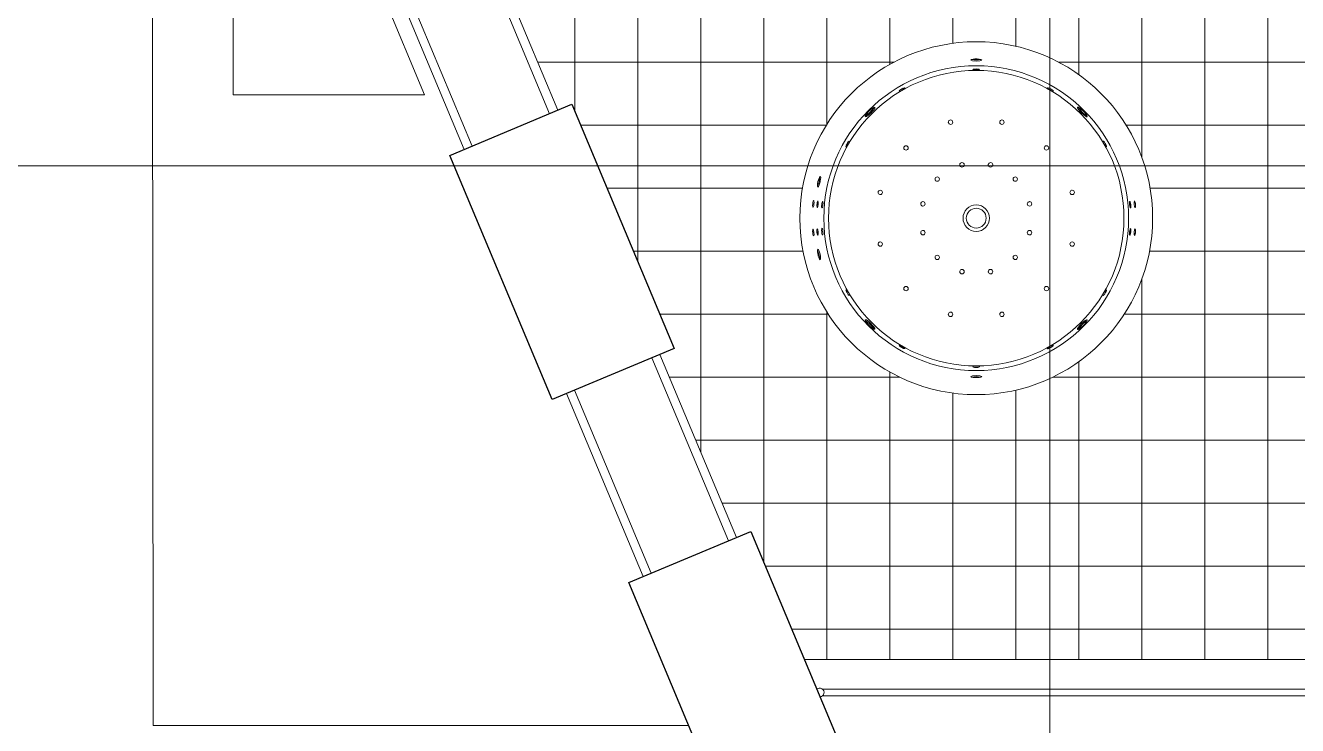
# Model space of a CAD drawing. Header units: millimetres. Extents: x 19901 to 56688, y 13732 to 29551.
# Drawn here: x 37925 to 38502, y 27425 to 27742 of the extents above; entities that cross this region are included whole.
import ezdxf

# ---------------------------------------------------------------- set-up
doc = ezdxf.new("R2010")
doc.units = ezdxf.units.MM
for name, color, linetype, lineweight in [('A-FURN', 9, 'Continuous', 13), ('MURO', 1, 'Continuous', 25), ('pavimentazione esterna', 51, 'Continuous', 15), ('SEZIONI_medie_small_section', 2, 'Continuous', 9), ('vetro', 140, 'Continuous', 15), ('Wall', 7, 'Continuous', 20)]:
    doc.layers.add(name, color=color, linetype=linetype, lineweight=lineweight)

msp = doc.modelspace()

# ---------------------------------------------------------------- hatches: boundary and pattern name
at = {"layer": 'pavimentazione esterna'}
h = msp.add_hatch(dxfattribs=at)
h.set_pattern_fill('ANSI37', color=256, scale=9, angle=135)
h.set_pattern_definition([(180, (55605.046, 493.5), (-2e-15, -28.575), []), (270, (55605.046, 493.5), (28.575, -4e-15), [])])
h.paths.add_polyline_path([(38182.96, 27846.25), (38182.99, 27849.61), (38180.21, 27849.61), (38115.76, 27849.61), (38113.06, 27849.61), (38138.3, 27789.34), (38131.85, 27786.63), (38166.61, 27703.62), (38173.06, 27706.32), (38219.41, 27595.63), (38212.96, 27592.93), (38230.34, 27551.42), (38237.94, 27782.86), (38232.94, 27782.86), (38232.94, 27816.14), (38213.15, 27816.14, -0.704719), (38202.82, 27815.9, -1.202589), (38202.82, 27819.83, -0.704719), (38213.15, 27819.58), (38232.94, 27819.58), (38232.94, 27845.86)])
h.paths.add_polyline_path([(38427.36, 27853.11), (38427.36, 27849.61), (38431.13, 27849.61), (38431.13, 27777.24, 0.399072), (38499.83, 27849.61), (38499.83, 27853.11)])
h.paths.add_polyline_path([(38230.34, 27551.42), (38247.72, 27509.91), (38254.17, 27512.62), (38278.46, 27454.61), (38557.89, 27454.61), (38557.89, 27551.42)])
h.paths.add_polyline_path([(38237.19, 27760.01), (38230.34, 27551.42), (38557.89, 27551.42), (38557.89, 27749.47)])
h.paths.add_polyline_path([(38356.39, 27734.68, -1), (38356.39, 27574.68, -1)], flags=16)
h.paths.add_polyline_path([(38356.39, 27723.77, -1), (38356.39, 27585.58, -1)], flags=0)

# ---------------------------------------------------------------- linework, layer by layer
at = {"layer": 'A-FURN'}
for p, q in [((38426.72, 27660.84), (38426.72, 27660.84)), ((38426.72, 27648.44), (38426.72, 27648.44))]:
    msp.add_line(p, q, dxfattribs=at)
for radius in [80, 69.1, 67, 6, 4.5]:
    msp.add_circle((38356.39, 27654.68), radius, dxfattribs=at)
for points in [[(38356.24, 27726.9), (38356, 27726.92), (38353.93, 27726.78), (38353.89, 27726.37)], [(38353.89, 27726.37), (38353.89, 27725.78), (38358.85, 27725.77), (38358.89, 27726.37)], [(38354.25, 27726.63), (38355.65, 27726.35), (38357.12, 27726.36), (38358.52, 27726.63)], [(38358.89, 27726.37), (38358.8, 27726.83), (38356.54, 27726.93), (38356.24, 27726.9)], [(38356.29, 27722.33), (38356.12, 27722.32), (38354.95, 27722.28), (38354.89, 27722.02)], [(38354.89, 27722.02), (38354.89, 27722.02), (38354.9, 27721.99), (38354.9, 27721.99)], [(38354.9, 27721.99), (38354.9, 27721.99), (38354.91, 27721.96), (38354.91, 27721.96)], [(38354.91, 27721.96), (38354.91, 27721.96), (38354.95, 27721.93), (38354.95, 27721.93)], [(38354.95, 27721.93), (38354.95, 27721.93), (38354.99, 27721.91), (38354.99, 27721.91)], [(38354.99, 27721.91), (38354.99, 27721.91), (38355.05, 27721.89), (38355.05, 27721.89)], [(38355.05, 27721.89), (38355.38, 27721.77), (38355.95, 27721.75), (38356.29, 27721.74)], [(38355.65, 27722.28), (38356.17, 27722.24), (38356.6, 27722.24), (38357.12, 27722.28)], [(38357.88, 27722.02), (38357.85, 27722.29), (38356.45, 27722.34), (38356.29, 27722.33)], [(38356.29, 27721.74), (38356.74, 27721.74), (38357.2, 27721.76), (38357.65, 27721.86)], [(38357.65, 27721.86), (38357.65, 27721.86), (38357.72, 27721.89), (38357.72, 27721.89)], [(38357.72, 27721.89), (38357.72, 27721.89), (38357.78, 27721.91), (38357.78, 27721.91)], [(38357.78, 27721.91), (38357.78, 27721.91), (38357.82, 27721.93), (38357.82, 27721.93)], [(38357.82, 27721.93), (38357.82, 27721.93), (38357.86, 27721.96), (38357.86, 27721.96)], [(38357.86, 27721.96), (38357.86, 27721.96), (38357.88, 27721.99), (38357.88, 27721.99)], [(38357.88, 27721.99), (38357.88, 27721.99), (38357.88, 27722.02), (38357.88, 27722.02)], [(38324.02, 27713.75), (38323.74, 27714.05), (38321.31, 27712.65), (38321.43, 27712.25)], [(38321.43, 27712.25), (38321.63, 27711.95), (38324.17, 27713.41), (38324.02, 27713.75)], [(38321.96, 27712.86), (38322.39, 27713.05), (38322.84, 27713.33), (38323.23, 27713.6)], [(38388.75, 27713.75), (38388.72, 27713.66), (38388.79, 27713.62), (38388.83, 27713.55)], [(38388.77, 27713.77), (38388.77, 27713.77), (38388.75, 27713.75), (38388.75, 27713.75)], [(38388.79, 27713.78), (38388.79, 27713.78), (38388.77, 27713.77), (38388.77, 27713.77)], [(38388.82, 27713.78), (38388.82, 27713.78), (38388.79, 27713.78), (38388.79, 27713.78)], [(38388.88, 27713.79), (38388.88, 27713.79), (38388.82, 27713.78), (38388.82, 27713.78)], [(38388.83, 27713.55), (38389.09, 27713.26), (38389.5, 27713.01), (38389.82, 27712.81)], [(38388.94, 27713.78), (38388.94, 27713.78), (38388.88, 27713.79), (38388.88, 27713.79)], [(38389, 27713.78), (38389, 27713.78), (38388.94, 27713.78), (38388.94, 27713.78)], [(38390.12, 27713.31), (38389.78, 27713.5), (38389.38, 27713.69), (38389, 27713.78)], [(38389.55, 27713.6), (38389.93, 27713.32), (38390.4, 27713.05), (38390.82, 27712.86)], [(38389.82, 27712.81), (38389.91, 27712.75), (38391.22, 27712.02), (38391.35, 27712.25)], [(38391.35, 27712.25), (38391.43, 27712.53), (38390.29, 27713.22), (38390.12, 27713.31)], [(38307.82, 27703.31), (38307.56, 27703.12), (38305.73, 27701.04), (38306.08, 27700.62)], [(38306.08, 27700.62), (38306.44, 27700.25), (38308.61, 27702.36), (38308.72, 27702.52)], [(38306.09, 27701.01), (38306.86, 27701.39), (38307.71, 27702.23), (38308.31, 27702.82)], [(38310.46, 27705), (38310.04, 27705.35), (38308.03, 27703.57), (38307.82, 27703.31)], [(38308.31, 27702.82), (38308.94, 27703.47), (38309.64, 27704.17), (38310.07, 27704.98)], [(38308.72, 27702.52), (38308.9, 27702.66), (38310.79, 27704.63), (38310.46, 27705)], [(38402.31, 27705), (38401.81, 27704.5), (38406.21, 27700.1), (38406.7, 27700.62)], [(38402.47, 27705.04), (38402.42, 27705.05), (38402.34, 27705.05), (38402.31, 27705)], [(38402.55, 27705.04), (38402.55, 27705.04), (38402.47, 27705.04), (38402.47, 27705.04)], [(38402.64, 27705.01), (38402.64, 27705.01), (38402.55, 27705.04), (38402.55, 27705.04)], [(38402.75, 27704.98), (38402.75, 27704.98), (38402.64, 27705.01), (38402.64, 27705.01)], [(38402.71, 27704.98), (38403.31, 27703.82), (38405.52, 27701.6), (38406.69, 27701.01)], [(38402.85, 27704.92), (38402.85, 27704.92), (38402.75, 27704.98), (38402.75, 27704.98)], [(38405.01, 27703.26), (38404.39, 27703.86), (38403.63, 27704.55), (38402.85, 27704.92)], [(38406.7, 27700.62), (38407, 27701.11), (38405.3, 27703), (38405.01, 27703.26)], [(38298.84, 27689.65), (38298.42, 27689.76), (38297.04, 27687.37), (38297.33, 27687.05)], [(38297.33, 27687.05), (38297.67, 27686.9), (38299.12, 27689.43), (38298.84, 27689.65)], [(38413.94, 27689.65), (38413.65, 27689.43), (38415.11, 27686.92), (38415.44, 27687.05)], [(38414.17, 27689.55), (38414.11, 27689.6), (38414.04, 27689.69), (38413.94, 27689.65)], [(38414.9, 27688.6), (38414.73, 27688.89), (38414.45, 27689.33), (38414.17, 27689.55)], [(38297.48, 27687.85), (38297.75, 27688.21), (38298.03, 27688.72), (38298.21, 27689.12)], [(38414.56, 27689.12), (38414.76, 27688.67), (38415, 27688.26), (38415.29, 27687.85)], [(38415.44, 27687.05), (38415.67, 27687.22), (38415, 27688.47), (38414.9, 27688.6)], [(38285.69, 27673.58), (38284.96, 27673.55), (38283.93, 27669.04), (38284.56, 27668.7)], [(38285.09, 27671.28), (38285.22, 27671.85), (38285.37, 27672.69), (38285.34, 27673.28)], [(38285.58, 27671.12), (38285.63, 27671.33), (38286.08, 27673.42), (38285.69, 27673.58)], [(38284.39, 27669.13), (38284.73, 27669.8), (38284.91, 27670.54), (38285.09, 27671.28)], [(38284.56, 27668.7), (38284.99, 27668.67), (38285.53, 27670.9), (38285.58, 27671.12)], [(38338.7, 27671.39), (38338.43, 27671.38), (38338.18, 27671.49), (38337.99, 27671.68)], [(38282.22, 27661.08), (38282.19, 27660.69), (38282.18, 27660.25), (38282.27, 27659.87)], [(38282.2, 27660.44), (38282.28, 27660.9), (38282.34, 27661.45), (38282.33, 27661.91)], [(38282.47, 27662.39), (38282.32, 27661.99), (38282.25, 27661.5), (38282.22, 27661.08)], [(38282.51, 27662.5), (38282.51, 27662.5), (38282.47, 27662.39), (38282.47, 27662.39)], [(38282.54, 27662.55), (38282.54, 27662.55), (38282.51, 27662.5), (38282.51, 27662.5)], [(38282.57, 27662.6), (38282.57, 27662.6), (38282.54, 27662.55), (38282.54, 27662.55)], [(38282.54, 27659.81), (38282.7, 27660.16), (38282.76, 27660.65), (38282.79, 27661.02)], [(38282.61, 27662.63), (38282.61, 27662.63), (38282.57, 27662.6), (38282.57, 27662.6)], [(38282.64, 27662.64), (38282.64, 27662.64), (38282.61, 27662.63), (38282.61, 27662.63)], [(38282.67, 27662.64), (38282.67, 27662.64), (38282.64, 27662.64), (38282.64, 27662.64)], [(38282.69, 27662.63), (38282.69, 27662.63), (38282.67, 27662.64), (38282.67, 27662.64)], [(38282.72, 27662.62), (38282.72, 27662.62), (38282.69, 27662.63), (38282.69, 27662.63)], [(38282.74, 27662.58), (38282.74, 27662.58), (38282.72, 27662.62), (38282.72, 27662.62)], [(38282.76, 27662.54), (38282.76, 27662.54), (38282.74, 27662.58), (38282.74, 27662.58)], [(38282.78, 27662.48), (38282.78, 27662.48), (38282.76, 27662.54), (38282.76, 27662.54)], [(38282.79, 27662.4), (38282.79, 27662.4), (38282.78, 27662.48), (38282.78, 27662.48)], [(38282.79, 27661.02), (38282.83, 27661.45), (38282.88, 27661.98), (38282.79, 27662.4)], [(38284.16, 27660.9), (38284.13, 27660.52), (38284.12, 27660.08), (38284.21, 27659.7)], [(38284.14, 27660.27), (38284.22, 27660.73), (38284.28, 27661.27), (38284.27, 27661.73)], [(38284.6, 27662.48), (38284.32, 27662.47), (38284.15, 27661.06), (38284.16, 27660.9)], [(38284.35, 27659.49), (38284.7, 27659.49), (38284.97, 27662.41), (38284.6, 27662.48)], [(38286.74, 27662.29), (38286.32, 27662.23), (38286.08, 27659.45), (38286.47, 27659.3)], [(38286.28, 27660.09), (38286.37, 27660.59), (38286.4, 27661.03), (38286.4, 27661.55)], [(38286.62, 27659.45), (38286.78, 27659.84), (38286.82, 27660.26), (38286.87, 27660.67)], [(38286.87, 27662.04), (38286.84, 27662.15), (38286.84, 27662.24), (38286.74, 27662.29)], [(38286.87, 27660.67), (38286.9, 27661.1), (38286.95, 27661.61), (38286.87, 27662.04)], [(38425.92, 27662.11), (38425.84, 27661.71), (38425.86, 27661.29), (38425.89, 27660.88)], [(38425.89, 27660.88), (38425.93, 27660.45), (38425.98, 27659.93), (38426.13, 27659.52)], [(38426.04, 27662.29), (38425.97, 27662.27), (38425.95, 27662.18), (38425.92, 27662.11)], [(38426.05, 27662.29), (38426.05, 27662.29), (38426.04, 27662.29), (38426.04, 27662.29)], [(38426.09, 27662.28), (38426.09, 27662.28), (38426.05, 27662.29), (38426.05, 27662.29)], [(38426.11, 27662.26), (38426.11, 27662.26), (38426.09, 27662.28), (38426.09, 27662.28)], [(38426.15, 27662.22), (38426.15, 27662.22), (38426.11, 27662.26), (38426.11, 27662.26)], [(38426.17, 27662.17), (38426.17, 27662.17), (38426.15, 27662.22), (38426.15, 27662.22)], [(38426.21, 27662.11), (38426.21, 27662.11), (38426.17, 27662.17), (38426.17, 27662.17)], [(38426.47, 27660.92), (38426.43, 27661.28), (38426.35, 27661.77), (38426.21, 27662.11)], [(38426.38, 27661.55), (38426.37, 27661.06), (38426.42, 27660.56), (38426.5, 27660.09)], [(38426.45, 27659.59), (38426.52, 27659.99), (38426.52, 27660.52), (38426.47, 27660.92)], [(38428.18, 27662.48), (38427.8, 27662.42), (38428.07, 27659.47), (38428.43, 27659.49)], [(38428.6, 27661.11), (38428.61, 27661.25), (38428.42, 27662.46), (38428.18, 27662.48)], [(38428.43, 27659.49), (38428.71, 27659.56), (38428.63, 27660.94), (38428.6, 27661.11)], [(38428.5, 27661.73), (38428.51, 27661.23), (38428.55, 27660.77), (38428.63, 27660.27)], [(38282.27, 27659.87), (38282.27, 27659.87), (38282.29, 27659.8), (38282.29, 27659.8)], [(38282.29, 27659.8), (38282.29, 27659.8), (38282.32, 27659.74), (38282.32, 27659.74)], [(38282.32, 27659.74), (38282.32, 27659.74), (38282.34, 27659.71), (38282.34, 27659.71)], [(38282.34, 27659.71), (38282.34, 27659.71), (38282.36, 27659.68), (38282.36, 27659.68)], [(38282.36, 27659.68), (38282.36, 27659.68), (38282.39, 27659.65), (38282.39, 27659.65)], [(38282.39, 27659.65), (38282.39, 27659.65), (38282.4, 27659.65), (38282.4, 27659.65)], [(38282.4, 27659.65), (38282.4, 27659.65), (38282.43, 27659.66), (38282.43, 27659.66)], [(38282.43, 27659.66), (38282.43, 27659.66), (38282.46, 27659.68), (38282.46, 27659.68)], [(38282.46, 27659.68), (38282.46, 27659.68), (38282.48, 27659.71), (38282.48, 27659.71)], [(38282.48, 27659.71), (38282.48, 27659.71), (38282.51, 27659.75), (38282.51, 27659.75)], [(38282.51, 27659.75), (38282.51, 27659.75), (38282.54, 27659.81), (38282.54, 27659.81)], [(38284.21, 27659.7), (38284.21, 27659.7), (38284.23, 27659.63), (38284.23, 27659.63)], [(38284.23, 27659.63), (38284.23, 27659.63), (38284.25, 27659.58), (38284.25, 27659.58)], [(38284.25, 27659.58), (38284.25, 27659.58), (38284.28, 27659.53), (38284.28, 27659.53)], [(38284.28, 27659.53), (38284.28, 27659.53), (38284.3, 27659.5), (38284.3, 27659.5)], [(38284.3, 27659.5), (38284.3, 27659.5), (38284.33, 27659.49), (38284.33, 27659.49)], [(38284.33, 27659.49), (38284.33, 27659.49), (38284.35, 27659.49), (38284.35, 27659.49)], [(38286.47, 27659.3), (38286.47, 27659.3), (38286.5, 27659.31), (38286.5, 27659.31)], [(38286.5, 27659.31), (38286.5, 27659.31), (38286.53, 27659.32), (38286.53, 27659.32)], [(38286.53, 27659.32), (38286.53, 27659.32), (38286.55, 27659.35), (38286.55, 27659.35)], [(38286.55, 27659.35), (38286.55, 27659.35), (38286.59, 27659.4), (38286.59, 27659.4)], [(38286.59, 27659.4), (38286.59, 27659.4), (38286.62, 27659.45), (38286.62, 27659.45)], [(38426.13, 27659.52), (38426.15, 27659.45), (38426.21, 27659.31), (38426.3, 27659.3)], [(38426.3, 27659.3), (38426.3, 27659.3), (38426.36, 27659.33), (38426.36, 27659.33)], [(38426.36, 27659.33), (38426.36, 27659.33), (38426.38, 27659.37), (38426.38, 27659.37)], [(38426.38, 27659.37), (38426.38, 27659.37), (38426.41, 27659.42), (38426.41, 27659.42)], [(38426.41, 27659.42), (38426.41, 27659.42), (38426.43, 27659.48), (38426.43, 27659.48)], [(38426.43, 27659.48), (38426.43, 27659.48), (38426.45, 27659.59), (38426.45, 27659.59)], [(38282.26, 27649.44), (38282.17, 27649.03), (38282.2, 27648.51), (38282.23, 27648.1)], [(38282.28, 27649.55), (38282.28, 27649.55), (38282.26, 27649.44), (38282.26, 27649.44)], [(38282.3, 27649.61), (38282.3, 27649.61), (38282.28, 27649.55), (38282.28, 27649.55)], [(38282.33, 27649.66), (38282.33, 27649.66), (38282.3, 27649.61), (38282.3, 27649.61)], [(38282.35, 27649.7), (38282.35, 27649.7), (38282.33, 27649.66), (38282.33, 27649.66)], [(38282.38, 27649.72), (38282.38, 27649.72), (38282.35, 27649.7), (38282.35, 27649.7)], [(38282.4, 27649.72), (38282.4, 27649.72), (38282.38, 27649.72), (38282.38, 27649.72)], [(38282.67, 27646.74), (38283.02, 27646.77), (38282.77, 27649.75), (38282.4, 27649.72)], [(38282.67, 27646.74), (38283.02, 27646.77), (38282.77, 27649.75), (38282.4, 27649.72)], [(38284.35, 27649.89), (38283.95, 27649.8), (38284.19, 27646.95), (38284.6, 27646.9)], [(38284.27, 27647.65), (38284.28, 27648.11), (38284.22, 27648.65), (38284.14, 27649.11)], [(38284.6, 27646.9), (38284.97, 27646.97), (38284.71, 27649.87), (38284.35, 27649.89)], [(38286.33, 27649.79), (38286.25, 27649.43), (38286.27, 27648.82), (38286.31, 27648.46)], [(38286.4, 27647.84), (38286.4, 27648.35), (38286.37, 27648.79), (38286.28, 27649.3)], [(38286.47, 27650.08), (38286.37, 27650.04), (38286.35, 27649.88), (38286.33, 27649.79)], [(38286.65, 27649.86), (38286.61, 27649.94), (38286.58, 27650.07), (38286.47, 27650.08)], [(38286.89, 27648.5), (38286.86, 27648.93), (38286.79, 27649.45), (38286.65, 27649.86)], [(38426.13, 27649.76), (38425.98, 27649.35), (38425.93, 27648.83), (38425.89, 27648.4)], [(38426.3, 27649.98), (38426.21, 27649.97), (38426.15, 27649.83), (38426.13, 27649.76)], [(38426.36, 27649.95), (38426.36, 27649.95), (38426.3, 27649.98), (38426.3, 27649.98)], [(38426.38, 27649.92), (38426.38, 27649.92), (38426.36, 27649.95), (38426.36, 27649.95)], [(38426.5, 27649.2), (38426.42, 27648.72), (38426.37, 27648.22), (38426.38, 27647.74)], [(38426.41, 27649.86), (38426.41, 27649.86), (38426.38, 27649.92), (38426.38, 27649.92)], [(38426.43, 27649.8), (38426.43, 27649.8), (38426.41, 27649.86), (38426.41, 27649.86)], [(38426.45, 27649.7), (38426.45, 27649.7), (38426.43, 27649.8), (38426.43, 27649.8)], [(38426.47, 27648.36), (38426.52, 27648.76), (38426.52, 27649.29), (38426.45, 27649.7)], [(38428.43, 27649.79), (38428.07, 27649.81), (38427.8, 27646.86), (38428.18, 27646.81)], [(38428.6, 27648.17), (38428.63, 27648.34), (38428.71, 27649.72), (38428.43, 27649.79)], [(38282.33, 27647.47), (38282.34, 27647.93), (38282.28, 27648.48), (38282.2, 27648.94)], [(38282.23, 27648.1), (38282.25, 27647.97), (38282.4, 27646.74), (38282.67, 27646.74)], [(38286.31, 27648.46), (38286.31, 27648.3), (38286.48, 27647.12), (38286.74, 27647.09)], [(38286.74, 27647.09), (38286.82, 27647.13), (38286.83, 27647.18), (38286.85, 27647.27)], [(38286.85, 27647.27), (38286.94, 27647.67), (38286.91, 27648.09), (38286.89, 27648.5)], [(38425.89, 27648.4), (38425.86, 27647.99), (38425.84, 27647.57), (38425.92, 27647.17)], [(38425.92, 27647.17), (38425.95, 27647.1), (38425.97, 27647.01), (38426.04, 27646.99)], [(38426.04, 27646.99), (38426.04, 27646.99), (38426.05, 27646.99), (38426.05, 27646.99)], [(38426.05, 27646.99), (38426.05, 27646.99), (38426.09, 27647), (38426.09, 27647)], [(38426.09, 27647), (38426.09, 27647), (38426.11, 27647.02), (38426.11, 27647.02)], [(38426.11, 27647.02), (38426.11, 27647.02), (38426.15, 27647.06), (38426.15, 27647.06)], [(38426.15, 27647.06), (38426.15, 27647.06), (38426.17, 27647.12), (38426.17, 27647.12)], [(38426.17, 27647.12), (38426.17, 27647.12), (38426.21, 27647.18), (38426.21, 27647.18)], [(38426.21, 27647.18), (38426.35, 27647.51), (38426.43, 27648), (38426.47, 27648.36)], [(38428.18, 27646.81), (38428.42, 27646.82), (38428.61, 27648.03), (38428.6, 27648.17)], [(38428.63, 27649.01), (38428.55, 27648.51), (38428.51, 27648.05), (38428.5, 27647.55)], [(38284.56, 27640.68), (38284.14, 27640.51), (38284.54, 27638.25), (38284.65, 27637.98)], [(38285.03, 27638.34), (38284.89, 27638.99), (38284.69, 27639.65), (38284.39, 27640.25)], [(38285.69, 27635.8), (38286.25, 27636), (38285.16, 27640.74), (38284.56, 27640.68)], [(38284.65, 27637.98), (38284.68, 27637.72), (38285.26, 27635.76), (38285.69, 27635.8)], [(38285.34, 27636.1), (38285.37, 27636.8), (38285.19, 27637.66), (38285.03, 27638.34)], [(38337.99, 27637.6), (38338.18, 27637.79), (38338.43, 27637.9), (38338.7, 27637.89)], [(38297.33, 27622.23), (38297.04, 27621.91), (38298.42, 27619.52), (38298.84, 27619.63)], [(38298.84, 27619.63), (38299.12, 27619.85), (38297.67, 27622.38), (38297.33, 27622.23)], [(38298.21, 27620.16), (38298.03, 27620.56), (38297.75, 27621.07), (38297.48, 27621.43)], [(38415.44, 27622.23), (38415.11, 27622.37), (38413.65, 27619.85), (38413.94, 27619.63)], [(38414.17, 27619.73), (38414.45, 27619.95), (38414.73, 27620.39), (38414.9, 27620.69)], [(38415.29, 27621.43), (38415, 27621.02), (38414.76, 27620.61), (38414.56, 27620.16)], [(38414.9, 27620.69), (38415, 27620.81), (38415.67, 27622.06), (38415.44, 27622.23)], [(38413.94, 27619.63), (38414.04, 27619.59), (38414.11, 27619.68), (38414.17, 27619.73)], [(38308.72, 27606.76), (38308.61, 27606.92), (38306.44, 27609.03), (38306.08, 27608.66)], [(38406.7, 27608.66), (38406.21, 27609.19), (38401.81, 27604.78), (38402.31, 27604.28)], [(38306.08, 27608.66), (38305.73, 27608.24), (38307.56, 27606.16), (38307.82, 27605.97)], [(38308.31, 27606.46), (38307.71, 27607.05), (38306.86, 27607.89), (38306.09, 27608.27)], [(38307.82, 27605.97), (38308.03, 27605.71), (38310.04, 27603.94), (38310.46, 27604.28)], [(38310.07, 27604.3), (38309.64, 27605.11), (38308.94, 27605.81), (38308.31, 27606.46)], [(38310.46, 27604.28), (38310.79, 27604.65), (38308.9, 27606.62), (38308.72, 27606.76)], [(38402.31, 27604.28), (38402.34, 27604.23), (38402.42, 27604.23), (38402.47, 27604.24)], [(38402.47, 27604.24), (38402.47, 27604.24), (38402.55, 27604.24), (38402.55, 27604.24)], [(38402.55, 27604.24), (38402.55, 27604.24), (38402.64, 27604.27), (38402.64, 27604.27)], [(38402.64, 27604.27), (38402.64, 27604.27), (38402.75, 27604.3), (38402.75, 27604.3)], [(38406.69, 27608.27), (38405.52, 27607.68), (38403.31, 27605.46), (38402.71, 27604.3)], [(38402.75, 27604.3), (38402.75, 27604.3), (38402.85, 27604.36), (38402.85, 27604.36)], [(38402.85, 27604.36), (38403.63, 27604.73), (38404.39, 27605.42), (38405.01, 27606.02)], [(38405.01, 27606.02), (38405.3, 27606.29), (38407, 27608.17), (38406.7, 27608.66)], [(38324.02, 27595.54), (38324.17, 27595.87), (38321.63, 27597.34), (38321.43, 27597.03)], [(38391.35, 27597.03), (38391.22, 27597.26), (38389.91, 27596.54), (38389.82, 27596.47)], [(38321.43, 27597.03), (38321.31, 27596.63), (38323.74, 27595.23), (38324.02, 27595.54)], [(38323.23, 27595.69), (38322.84, 27595.95), (38322.39, 27596.23), (38321.96, 27596.42)], [(38388.83, 27595.73), (38388.79, 27595.67), (38388.72, 27595.62), (38388.75, 27595.54)], [(38388.75, 27595.54), (38388.75, 27595.54), (38388.77, 27595.51), (38388.77, 27595.51)], [(38388.77, 27595.51), (38388.77, 27595.51), (38388.79, 27595.5), (38388.79, 27595.5)], [(38388.79, 27595.5), (38388.79, 27595.5), (38388.82, 27595.5), (38388.82, 27595.5)], [(38388.82, 27595.5), (38388.82, 27595.5), (38388.88, 27595.49), (38388.88, 27595.49)], [(38389.82, 27596.47), (38389.5, 27596.27), (38389.09, 27596.02), (38388.83, 27595.73)], [(38388.88, 27595.49), (38388.88, 27595.49), (38388.94, 27595.5), (38388.94, 27595.5)], [(38388.94, 27595.5), (38388.94, 27595.5), (38389, 27595.5), (38389, 27595.5)], [(38389, 27595.5), (38389.38, 27595.59), (38389.78, 27595.78), (38390.12, 27595.97)], [(38390.82, 27596.42), (38390.4, 27596.23), (38389.93, 27595.96), (38389.55, 27595.69)], [(38390.12, 27595.97), (38390.29, 27596.06), (38391.43, 27596.75), (38391.35, 27597.03)], [(38354.9, 27587.29), (38354.9, 27587.29), (38354.89, 27587.27), (38354.89, 27587.27)], [(38354.89, 27587.27), (38354.95, 27587), (38356.12, 27586.96), (38356.29, 27586.95)], [(38354.91, 27587.32), (38354.91, 27587.32), (38354.9, 27587.29), (38354.9, 27587.29)], [(38354.95, 27587.35), (38354.95, 27587.35), (38354.91, 27587.32), (38354.91, 27587.32)], [(38354.99, 27587.37), (38354.99, 27587.37), (38354.95, 27587.35), (38354.95, 27587.35)], [(38355.05, 27587.39), (38355.05, 27587.39), (38354.99, 27587.37), (38354.99, 27587.37)], [(38356.29, 27587.54), (38355.95, 27587.53), (38355.38, 27587.51), (38355.05, 27587.39)], [(38357.12, 27587), (38356.6, 27587.04), (38356.17, 27587.04), (38355.65, 27587)], [(38357.65, 27587.42), (38357.2, 27587.52), (38356.74, 27587.54), (38356.29, 27587.54)], [(38356.29, 27586.95), (38356.45, 27586.94), (38357.85, 27586.99), (38357.88, 27587.27)], [(38357.72, 27587.39), (38357.72, 27587.39), (38357.65, 27587.42), (38357.65, 27587.42)], [(38357.78, 27587.37), (38357.78, 27587.37), (38357.72, 27587.39), (38357.72, 27587.39)], [(38357.82, 27587.35), (38357.82, 27587.35), (38357.78, 27587.37), (38357.78, 27587.37)], [(38357.86, 27587.32), (38357.86, 27587.32), (38357.82, 27587.35), (38357.82, 27587.35)], [(38357.88, 27587.29), (38357.88, 27587.29), (38357.86, 27587.32), (38357.86, 27587.32)], [(38357.88, 27587.27), (38357.88, 27587.27), (38357.88, 27587.29), (38357.88, 27587.29)], [(38358.89, 27582.91), (38358.85, 27583.51), (38353.89, 27583.5), (38353.89, 27582.91)], [(38353.89, 27582.91), (38353.93, 27582.5), (38356, 27582.36), (38356.24, 27582.38)], [(38358.52, 27582.65), (38357.12, 27582.92), (38355.65, 27582.93), (38354.25, 27582.65)], [(38356.24, 27582.38), (38356.54, 27582.35), (38358.8, 27582.46), (38358.89, 27582.91)]]:
    msp.add_open_spline(points, degree=3, dxfattribs=at)
for points, knots in [([(38343.76, 27697.94), (38343.74, 27698.02), (38343.73, 27698.11), (38343.73, 27698.2), (38343.73, 27698.75), (38344.18, 27699.2), (38344.73, 27699.2), (38345.29, 27699.2), (38345.73, 27698.75), (38345.73, 27698.2), (38345.73, 27697.65), (38345.29, 27697.2), (38344.73, 27697.2), (38344.28, 27697.2), (38343.89, 27697.5), (38343.76, 27697.94)], [0, 0, 0, 0, 1, 1, 1, 2, 2, 2, 3, 3, 3, 4, 4, 4, 5, 5, 5, 5]), ([(38367.08, 27698.46), (38367.2, 27698.89), (38367.6, 27699.2), (38368.05, 27699.2), (38368.61, 27699.2), (38369.05, 27698.75), (38369.05, 27698.2), (38369.05, 27697.65), (38368.61, 27697.2), (38368.05, 27697.2), (38367.5, 27697.2), (38367.05, 27697.65), (38367.05, 27698.2), (38367.05, 27698.29), (38367.06, 27698.38), (38367.08, 27698.46)], [0, 0, 0, 0, 1, 1, 1, 2, 2, 2, 3, 3, 3, 4, 4, 4, 5, 5, 5, 5]), ([(38323.83, 27685.83), (38323.65, 27686.02), (38323.54, 27686.28), (38323.54, 27686.54), (38323.54, 27687.1), (38323.99, 27687.54), (38324.55, 27687.54), (38325.1, 27687.54), (38325.54, 27687.1), (38325.54, 27686.54), (38325.54, 27685.99), (38325.1, 27685.54), (38324.55, 27685.54), (38324.28, 27685.54), (38324.02, 27685.64), (38323.83, 27685.83)], [0, 0, 0, 0, 1, 1, 1, 2, 2, 2, 3, 3, 3, 4, 4, 4, 5, 5, 5, 5]), ([(38387.53, 27687.25), (38387.72, 27687.44), (38387.98, 27687.54), (38388.24, 27687.54), (38388.79, 27687.54), (38389.24, 27687.1), (38389.24, 27686.54), (38389.24, 27685.99), (38388.79, 27685.54), (38388.24, 27685.54), (38387.69, 27685.54), (38387.24, 27685.99), (38387.24, 27686.54), (38387.24, 27686.81), (38387.35, 27687.06), (38387.53, 27687.25)], [0, 0, 0, 0, 1, 1, 1, 2, 2, 2, 3, 3, 3, 4, 4, 4, 5, 5, 5, 5]), ([(38348.95, 27678.61), (38348.93, 27678.69), (38348.92, 27678.77), (38348.92, 27678.87), (38348.92, 27679.42), (38349.36, 27679.86), (38349.92, 27679.86), (38350.47, 27679.86), (38350.92, 27679.42), (38350.92, 27678.87), (38350.92, 27678.31), (38350.47, 27677.87), (38349.92, 27677.87), (38349.46, 27677.87), (38349.06, 27678.17), (38348.95, 27678.61)], [0, 0, 0, 0, 1, 1, 1, 2, 2, 2, 3, 3, 3, 4, 4, 4, 5, 5, 5, 5]), ([(38361.9, 27679.12), (38362.02, 27679.56), (38362.42, 27679.86), (38362.87, 27679.86), (38363.42, 27679.86), (38363.87, 27679.42), (38363.87, 27678.87), (38363.87, 27678.31), (38363.42, 27677.87), (38362.87, 27677.87), (38362.31, 27677.87), (38361.86, 27678.31), (38361.86, 27678.87), (38361.86, 27678.95), (38361.88, 27679.04), (38361.9, 27679.12)], [0, 0, 0, 0, 1, 1, 1, 2, 2, 2, 3, 3, 3, 4, 4, 4, 5, 5, 5, 5]), ([(38337.99, 27671.68), (38337.8, 27671.87), (38337.7, 27672.12), (38337.7, 27672.39), (38337.7, 27672.94), (38338.14, 27673.39), (38338.7, 27673.39), (38339.26, 27673.39), (38339.7, 27672.94), (38339.7, 27672.39), (38339.7, 27671.84), (38339.26, 27671.39), (38338.7, 27671.39)], [0, 0, 0, 0, 1, 1, 1, 2, 2, 2, 3, 3, 3, 4, 4, 4, 4]), ([(38373.38, 27673.09), (38373.56, 27673.28), (38373.82, 27673.39), (38374.08, 27673.39), (38374.64, 27673.39), (38375.08, 27672.94), (38375.08, 27672.39), (38375.08, 27671.84), (38374.64, 27671.39), (38374.08, 27671.39), (38373.53, 27671.39), (38373.08, 27671.84), (38373.08, 27672.39), (38373.08, 27672.65), (38373.19, 27672.91), (38373.38, 27673.09)], [0, 0, 0, 0, 1, 1, 1, 2, 2, 2, 3, 3, 3, 4, 4, 4, 5, 5, 5, 5]), ([(38312.63, 27665.39), (38312.19, 27665.5), (38311.89, 27665.9), (38311.89, 27666.35), (38311.89, 27666.9), (38312.33, 27667.36), (38312.89, 27667.36), (38313.44, 27667.36), (38313.88, 27666.9), (38313.88, 27666.35), (38313.88, 27665.8), (38313.44, 27665.35), (38312.89, 27665.35), (38312.8, 27665.35), (38312.71, 27665.37), (38312.63, 27665.39)], [0, 0, 0, 0, 1, 1, 1, 2, 2, 2, 3, 3, 3, 4, 4, 4, 5, 5, 5, 5]), ([(38399.64, 27667.32), (38399.73, 27667.34), (38399.81, 27667.36), (38399.9, 27667.36), (38400.45, 27667.36), (38400.9, 27666.9), (38400.9, 27666.35), (38400.9, 27665.8), (38400.45, 27665.35), (38399.9, 27665.35), (38399.34, 27665.35), (38398.89, 27665.8), (38398.89, 27666.35), (38398.89, 27666.8), (38399.2, 27667.21), (38399.64, 27667.32)], [0, 0, 0, 0, 1, 1, 1, 2, 2, 2, 3, 3, 3, 4, 4, 4, 5, 5, 5, 5]), ([(38331.96, 27660.2), (38331.52, 27660.32), (38331.22, 27660.71), (38331.22, 27661.17), (38331.22, 27661.72), (38331.67, 27662.17), (38332.22, 27662.17), (38332.77, 27662.17), (38333.22, 27661.72), (38333.22, 27661.17), (38333.22, 27660.61), (38332.77, 27660.17), (38332.22, 27660.17), (38332.14, 27660.17), (38332.04, 27660.18), (38331.96, 27660.2)], [0, 0, 0, 0, 1, 1, 1, 2, 2, 2, 3, 3, 3, 4, 4, 4, 5, 5, 5, 5]), ([(38380.3, 27662.14), (38380.39, 27662.16), (38380.48, 27662.17), (38380.56, 27662.17), (38381.11, 27662.17), (38381.56, 27661.72), (38381.56, 27661.17), (38381.56, 27660.61), (38381.11, 27660.17), (38380.56, 27660.17), (38380.01, 27660.17), (38379.56, 27660.61), (38379.56, 27661.17), (38379.56, 27661.62), (38379.86, 27662.02), (38380.3, 27662.14)], [0, 0, 0, 0, 1, 1, 1, 2, 2, 2, 3, 3, 3, 4, 4, 4, 5, 5, 5, 5]), ([(38331.96, 27649.08), (38332.04, 27649.11), (38332.14, 27649.11), (38332.22, 27649.11), (38332.77, 27649.11), (38333.22, 27648.67), (38333.22, 27648.11), (38333.22, 27647.56), (38332.77, 27647.11), (38332.22, 27647.11), (38331.67, 27647.11), (38331.22, 27647.56), (38331.22, 27648.11), (38331.22, 27648.57), (38331.52, 27648.96), (38331.96, 27649.08)], [0, 0, 0, 0, 1, 1, 1, 2, 2, 2, 3, 3, 3, 4, 4, 4, 5, 5, 5, 5]), ([(38380.3, 27647.15), (38379.86, 27647.26), (38379.56, 27647.66), (38379.56, 27648.11), (38379.56, 27648.67), (38380.01, 27649.11), (38380.56, 27649.11), (38381.11, 27649.11), (38381.56, 27648.67), (38381.56, 27648.11), (38381.56, 27647.56), (38381.11, 27647.11), (38380.56, 27647.11), (38380.48, 27647.11), (38380.39, 27647.12), (38380.3, 27647.15)], [0, 0, 0, 0, 1, 1, 1, 2, 2, 2, 3, 3, 3, 4, 4, 4, 5, 5, 5, 5]), ([(38312.63, 27643.89), (38312.71, 27643.91), (38312.8, 27643.93), (38312.89, 27643.93), (38313.44, 27643.93), (38313.88, 27643.48), (38313.88, 27642.93), (38313.88, 27642.38), (38313.44, 27641.92), (38312.89, 27641.92), (38312.33, 27641.92), (38311.89, 27642.38), (38311.89, 27642.93), (38311.89, 27643.39), (38312.19, 27643.78), (38312.63, 27643.89)], [0, 0, 0, 0, 1, 1, 1, 2, 2, 2, 3, 3, 3, 4, 4, 4, 5, 5, 5, 5]), ([(38399.64, 27641.96), (38399.2, 27642.08), (38398.89, 27642.48), (38398.89, 27642.93), (38398.89, 27643.48), (38399.34, 27643.93), (38399.9, 27643.93), (38400.45, 27643.93), (38400.9, 27643.48), (38400.9, 27642.93), (38400.9, 27642.38), (38400.45, 27641.92), (38399.9, 27641.92), (38399.81, 27641.92), (38399.73, 27641.94), (38399.64, 27641.96)], [0, 0, 0, 0, 1, 1, 1, 2, 2, 2, 3, 3, 3, 4, 4, 4, 5, 5, 5, 5]), ([(38338.7, 27637.89), (38339.26, 27637.89), (38339.7, 27637.45), (38339.7, 27636.89), (38339.7, 27636.34), (38339.26, 27635.89), (38338.7, 27635.89), (38338.14, 27635.89), (38337.7, 27636.34), (38337.7, 27636.89), (38337.7, 27637.16), (38337.8, 27637.42), (38337.99, 27637.6)], [1, 1, 1, 1, 2, 2, 2, 3, 3, 3, 4, 4, 4, 5, 5, 5, 5]), ([(38373.38, 27636.19), (38373.19, 27636.37), (38373.08, 27636.63), (38373.08, 27636.89), (38373.08, 27637.45), (38373.53, 27637.89), (38374.08, 27637.89), (38374.64, 27637.89), (38375.08, 27637.45), (38375.08, 27636.89), (38375.08, 27636.34), (38374.64, 27635.89), (38374.08, 27635.89), (38373.82, 27635.89), (38373.56, 27636), (38373.38, 27636.19)], [0, 0, 0, 0, 1, 1, 1, 2, 2, 2, 3, 3, 3, 4, 4, 4, 5, 5, 5, 5]), ([(38348.95, 27630.67), (38349.06, 27631.11), (38349.46, 27631.42), (38349.92, 27631.42), (38350.47, 27631.42), (38350.92, 27630.97), (38350.92, 27630.42), (38350.92, 27629.86), (38350.47, 27629.42), (38349.92, 27629.42), (38349.36, 27629.42), (38348.92, 27629.86), (38348.92, 27630.42), (38348.92, 27630.51), (38348.93, 27630.59), (38348.95, 27630.67)], [0, 0, 0, 0, 1, 1, 1, 2, 2, 2, 3, 3, 3, 4, 4, 4, 5, 5, 5, 5]), ([(38361.9, 27630.16), (38361.88, 27630.24), (38361.86, 27630.33), (38361.86, 27630.42), (38361.86, 27630.97), (38362.31, 27631.42), (38362.87, 27631.42), (38363.42, 27631.42), (38363.87, 27630.97), (38363.87, 27630.42), (38363.87, 27629.86), (38363.42, 27629.42), (38362.87, 27629.42), (38362.42, 27629.42), (38362.02, 27629.72), (38361.9, 27630.16)], [0, 0, 0, 0, 1, 1, 1, 2, 2, 2, 3, 3, 3, 4, 4, 4, 5, 5, 5, 5]), ([(38323.83, 27623.45), (38324.02, 27623.64), (38324.28, 27623.74), (38324.55, 27623.74), (38325.1, 27623.74), (38325.54, 27623.29), (38325.54, 27622.74), (38325.54, 27622.18), (38325.1, 27621.74), (38324.55, 27621.74), (38323.99, 27621.74), (38323.54, 27622.18), (38323.54, 27622.74), (38323.54, 27623), (38323.65, 27623.26), (38323.83, 27623.45)], [0, 0, 0, 0, 1, 1, 1, 2, 2, 2, 3, 3, 3, 4, 4, 4, 5, 5, 5, 5]), ([(38387.53, 27622.03), (38387.35, 27622.22), (38387.24, 27622.47), (38387.24, 27622.74), (38387.24, 27623.29), (38387.69, 27623.74), (38388.24, 27623.74), (38388.79, 27623.74), (38389.24, 27623.29), (38389.24, 27622.74), (38389.24, 27622.18), (38388.79, 27621.74), (38388.24, 27621.74), (38387.98, 27621.74), (38387.72, 27621.84), (38387.53, 27622.03)], [0, 0, 0, 0, 1, 1, 1, 2, 2, 2, 3, 3, 3, 4, 4, 4, 5, 5, 5, 5]), ([(38343.76, 27611.34), (38343.89, 27611.78), (38344.28, 27612.08), (38344.73, 27612.08), (38345.29, 27612.08), (38345.73, 27611.64), (38345.73, 27611.08), (38345.73, 27610.53), (38345.29, 27610.08), (38344.73, 27610.08), (38344.18, 27610.08), (38343.73, 27610.53), (38343.73, 27611.08), (38343.73, 27611.17), (38343.74, 27611.26), (38343.76, 27611.34)], [0, 0, 0, 0, 1, 1, 1, 2, 2, 2, 3, 3, 3, 4, 4, 4, 5, 5, 5, 5]), ([(38367.08, 27610.82), (38367.06, 27610.9), (38367.05, 27610.99), (38367.05, 27611.08), (38367.05, 27611.64), (38367.5, 27612.08), (38368.05, 27612.08), (38368.61, 27612.08), (38369.05, 27611.64), (38369.05, 27611.08), (38369.05, 27610.53), (38368.61, 27610.08), (38368.05, 27610.08), (38367.6, 27610.08), (38367.2, 27610.39), (38367.08, 27610.82)], [0, 0, 0, 0, 1, 1, 1, 2, 2, 2, 3, 3, 3, 4, 4, 4, 5, 5, 5, 5])]:
    msp.add_open_spline(points, degree=3, knots=knots, dxfattribs=at)
at = {"layer": 'MURO'}
for p, q in [((38117.72, 27683.15), (38173.06, 27706.32)), ((38173.06, 27706.32), (38219.41, 27595.63)), ((38164.07, 27572.46), (38117.72, 27683.15)), ((38219.41, 27595.63), (38164.07, 27572.46)), ((38198.83, 27489.44), (38254.17, 27512.62)), ((38254.17, 27512.62), (38300.52, 27401.93)), ((38245.18, 27378.76), (38198.83, 27489.44))]:
    msp.add_line(p, q, dxfattribs=at)
at = {"layer": 'SEZIONI_medie_small_section'}
for p, q in [((38389.71, 29032.55), (38389.71, 26602.73)), ((37451.22, 27678.36), (39886.45, 27678.36))]:
    msp.add_line(p, q, dxfattribs=at)
at = {"layer": 'vetro'}
for p, q in [((38019.48, 27917.75), (38106.22, 27710.6)), ((38019.48, 27710.6), (38019.48, 27917.75)), ((38128.16, 27785.09), (38162.92, 27702.07)), ((38131.85, 27786.63), (38166.61, 27703.62)), ((38093.1, 27770.41), (38127.87, 27687.4)), ((38089.41, 27768.87), (38124.18, 27685.85)), ((38019.48, 27710.6), (38106.22, 27710.6)), ((38212.96, 27592.93), (38247.72, 27509.91)), ((38209.27, 27591.38), (38244.03, 27508.37)), ((38170.53, 27575.16), (38205.29, 27492.15)), ((38174.21, 27576.71), (38208.98, 27493.69)), ((38745.98, 27441.11), (38286.69, 27441.11)), ((38746.16, 27438.11), (38286.69, 27438.11))]:
    msp.add_line(p, q, dxfattribs=at)
msp.add_arc((38285.37, 27439.61), 2, 275.88196, 129.55962, dxfattribs=at)
at = {"layer": 'Wall'}
for p, q in [((37983.13, 27424.61), (37982.63, 28005.76)), ((38732.48, 27454.61), (38278.46, 27454.61)), ((37983.13, 27424.61), (38225.98, 27424.61))]:
    msp.add_line(p, q, dxfattribs=at)

doc.saveas('drawing.dxf')
